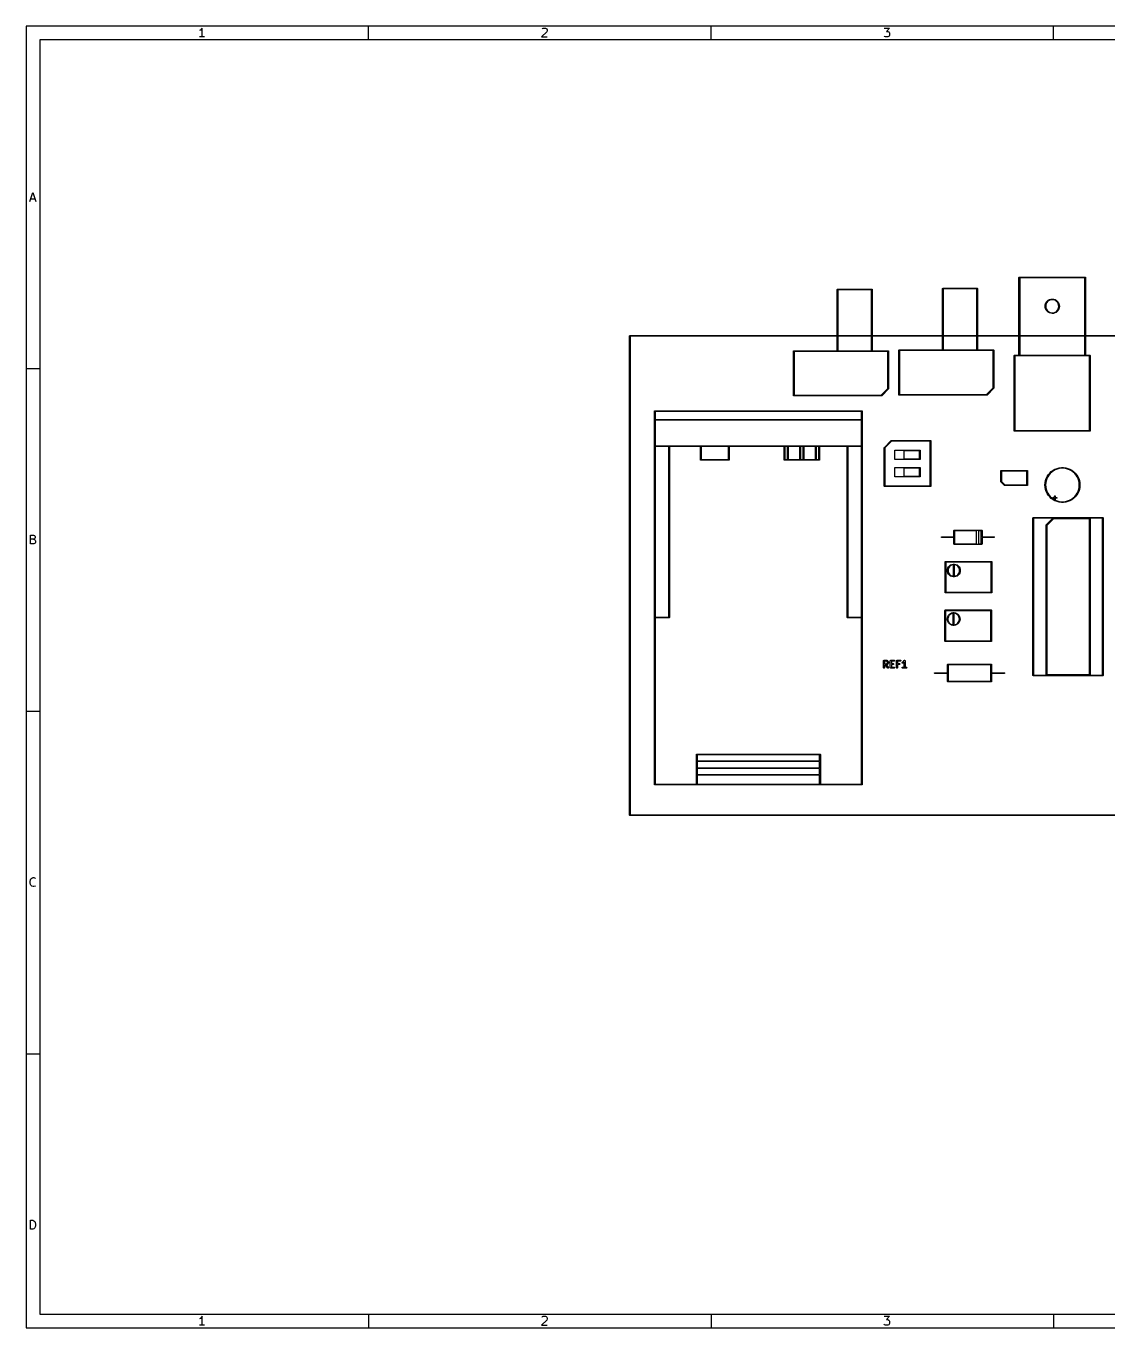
# Model space of a CAD drawing. Extents: x 10 to 287, y -200 to -10.
# Drawn here: x 10 to 167.9, y -200 to -10 of the extents above; entities that cross this region are included whole.
import ezdxf

# ---------------------------------------------------------------- set-up
doc = ezdxf.new("R2010")
doc.units = 0
doc.layers.add('BLACK', color=7, linetype='CONTINUOUS')

msp = doc.modelspace()

# ---------------------------------------------------------------- linework, layer by layer
at = {"layer": 'BLACK', "linetype": 'CONTINUOUS'}
for p, q in [((10, -10), (10, -200.007)), ((287.002, -10), (10, -10)), ((35.4464, -10.5976), (35.3226, -10.6595)), ((35.5702, -10.4738), (35.4464, -10.5976)), ((35.694, -10.2881), (35.5702, -10.4738)), ((35.694, -11.5881), (35.694, -10.2881)), ((60, -12), (60, -10)), ((86.0036, -10.8452), (85.2607, -11.5881)), ((85.3226, -10.4119), (85.3845, -10.35)), ((85.3845, -10.35), (85.5083, -10.2881)), ((85.5083, -10.2881), (85.8179, -10.2881)), ((85.8179, -10.2881), (85.9417, -10.35)), ((85.9417, -10.35), (86.0036, -10.4119)), ((86.0036, -10.4119), (86.0655, -10.5357)), ((86.0655, -10.6595), (86.0036, -10.8452)), ((86.0655, -10.5357), (86.0655, -10.6595)), ((110, -12), (110, -10)), ((135.261, -10.2881), (136.065, -10.2881)), ((136.065, -10.2881), (135.632, -10.7833)), ((135.632, -10.7833), (135.818, -10.7833)), ((135.818, -10.7833), (135.942, -10.8452)), ((135.942, -10.8452), (136.004, -10.9071)), ((136.004, -10.9071), (136.065, -11.031)), ((136.065, -11.3405), (136.004, -11.4643)), ((136.065, -11.031), (136.065, -11.3405)), ((160, -12), (160, -10)), ((12, -12), (12, -198.007)), ((285.002, -12), (12, -12)), ((36.0655, -11.5881), (35.3226, -11.5881)), ((85.2607, -11.5881), (86.0655, -11.5881)), ((135.323, -11.5262), (135.261, -11.4643)), ((135.446, -11.5881), (135.323, -11.5262)), ((135.818, -11.5881), (135.446, -11.5881)), ((135.942, -11.5262), (135.818, -11.5881)), ((136.004, -11.4643), (135.942, -11.5262)), ((10.5667, -35.5881), (11, -34.2881)), ((10.6905, -35.2167), (11.3095, -35.2167)), ((11, -34.2881), (11.4333, -35.5881)), ((154.95, -46.7), (154.965, -46.6646)), ((154.95, -58.05), (154.95, -46.7)), ((154.965, -46.6646), (155, -46.65)), ((155, -46.65), (164.6, -46.65)), ((155.05, -46.75), (155.05, -58.05)), ((164.55, -46.75), (155.05, -46.75)), ((164.55, -58.05), (164.55, -46.75)), ((164.6, -46.65), (164.635, -46.6646)), ((164.635, -46.6646), (164.65, -46.7)), ((164.65, -46.7), (164.65, -58.05)), ((128.42, -48.43), (128.435, -48.3946)), ((128.42, -57.38), (128.42, -48.43)), ((128.435, -48.3946), (128.47, -48.38)), ((128.47, -48.38), (133.47, -48.38)), ((128.52, -48.48), (128.52, -57.38)), ((133.42, -48.48), (128.52, -48.48)), ((133.42, -57.38), (133.42, -48.48)), ((133.47, -48.38), (133.505, -48.3946)), ((133.505, -48.3946), (133.52, -48.43)), ((133.52, -48.43), (133.52, -57.38)), ((143.8, -48.325), (143.815, -48.2896)), ((143.8, -57.275), (143.8, -48.325)), ((143.815, -48.2896), (143.85, -48.275)), ((143.85, -48.275), (148.85, -48.275)), ((143.9, -48.375), (143.9, -57.275)), ((148.8, -48.375), (143.9, -48.375)), ((148.8, -57.275), (148.8, -48.375)), ((148.85, -48.275), (148.885, -48.2896)), ((148.885, -48.2896), (148.9, -48.325)), ((148.9, -48.325), (148.9, -57.275)), ((158.75, -50.8853), (158.773, -50.6817)), ((158.75, -50.8867), (158.75, -50.8853)), ((158.767, -51.0895), (158.75, -50.8867)), ((158.824, -51.2865), (158.767, -51.0895)), ((158.773, -50.6817), (158.835, -50.4864)), ((158.917, -51.4688), (158.824, -51.2865)), ((158.835, -50.4864), (158.934, -50.3068)), ((158.866, -50.7015), (158.845, -50.8867)), ((158.845, -50.8867), (158.861, -51.0723)), ((158.861, -51.0723), (158.912, -51.2514)), ((158.923, -50.5239), (158.866, -50.7015)), ((158.912, -51.2514), (158.998, -51.4171)), ((159.012, -50.3607), (158.923, -50.5239)), ((158.934, -50.3068), (159.065, -50.1498)), ((159.132, -50.218), (159.012, -50.3607)), ((159.065, -50.1498), (159.225, -50.0214)), ((159.277, -50.1012), (159.132, -50.218)), ((159.225, -50.0214), (159.407, -49.9265)), ((159.442, -50.0149), (159.277, -50.1012)), ((159.407, -49.9265), (159.603, -49.8686)), ((159.621, -49.9623), (159.442, -50.0149)), ((159.603, -49.8686), (159.807, -49.85)), ((159.807, -49.9454), (159.621, -49.9623)), ((159.807, -49.85), (160.011, -49.8714)), ((159.992, -49.9649), (159.807, -49.9454)), ((160.17, -50.02), (159.992, -49.9649)), ((160.011, -49.8714), (160.207, -49.932)), ((160.334, -50.1086), (160.17, -50.02)), ((160.207, -49.932), (160.387, -50.0295)), ((160.477, -50.2274), (160.334, -50.1086)), ((160.387, -50.0295), (160.545, -50.1601)), ((160.595, -50.3717), (160.477, -50.2274)), ((160.545, -50.1601), (160.675, -50.3189)), ((160.58, -51.4503), (160.672, -51.2883)), ((160.683, -50.5362), (160.595, -50.3717)), ((160.672, -51.2883), (160.731, -51.1115)), ((160.675, -50.3189), (160.771, -50.4999)), ((160.736, -50.7146), (160.683, -50.5362)), ((160.731, -51.1115), (160.754, -50.9267)), ((160.755, -50.9), (160.736, -50.7146)), ((160.754, -50.9267), (160.755, -50.9)), ((160.824, -51.1326), (160.759, -51.3271)), ((160.771, -50.4999), (160.83, -50.6961)), ((160.85, -50.9293), (160.824, -51.1326)), ((160.83, -50.6961), (160.85, -50.9)), ((160.85, -50.9), (160.85, -50.9293)), ((159.045, -51.6294), (158.917, -51.4688)), ((158.998, -51.4171), (159.113, -51.5631)), ((159.201, -51.7622), (159.045, -51.6294)), ((159.113, -51.5631), (159.255, -51.6839)), ((159.38, -51.8622), (159.201, -51.7622)), ((159.255, -51.6839), (159.418, -51.7748)), ((159.575, -51.9255), (159.38, -51.8622)), ((159.418, -51.7748), (159.595, -51.8323)), ((159.778, -51.9498), (159.575, -51.9255)), ((159.595, -51.8323), (159.78, -51.8544)), ((159.982, -51.934), (159.778, -51.9498)), ((159.78, -51.8544), (159.966, -51.8401)), ((159.966, -51.8401), (160.145, -51.79)), ((160.18, -51.8789), (159.982, -51.934)), ((160.145, -51.79), (160.311, -51.706)), ((160.363, -51.7865), (160.18, -51.8789)), ((160.311, -51.706), (160.458, -51.5913)), ((160.524, -51.6604), (160.363, -51.7865)), ((160.458, -51.5913), (160.58, -51.4503)), ((160.658, -51.5053), (160.524, -51.6604)), ((160.759, -51.3271), (160.658, -51.5053)), ((98.105, -55.235), (98.1196, -55.1996)), ((98.105, -125.185), (98.105, -55.235)), ((98.1196, -55.1996), (98.155, -55.185)), ((98.155, -55.185), (177.79, -55.185)), ((98.205, -55.285), (98.205, -125.135)), ((177.74, -55.285), (98.205, -55.285)), ((122.02, -57.43), (122.035, -57.3946)), ((122.02, -63.93), (122.02, -57.43)), ((122.035, -57.3946), (122.07, -57.38)), ((122.07, -57.38), (128.42, -57.38)), ((135.82, -57.48), (122.12, -57.48)), ((122.12, -57.48), (122.12, -63.88)), ((128.52, -57.38), (133.42, -57.38)), ((133.52, -57.38), (135.87, -57.38)), ((135.82, -62.9093), (135.82, -57.48)), ((135.87, -57.38), (135.905, -57.3946)), ((135.905, -57.3946), (135.92, -57.43)), ((135.92, -57.43), (135.92, -62.93)), ((137.4, -57.325), (137.415, -57.2896)), ((137.4, -63.825), (137.4, -57.325)), ((137.415, -57.2896), (137.45, -57.275)), ((137.45, -57.275), (143.8, -57.275)), ((151.2, -57.375), (137.5, -57.375)), ((137.5, -57.375), (137.5, -63.775)), ((143.9, -57.275), (148.8, -57.275)), ((148.9, -57.275), (151.25, -57.275)), ((151.2, -62.8043), (151.2, -57.375)), ((151.25, -57.275), (151.285, -57.2896)), ((151.285, -57.2896), (151.3, -57.325)), ((151.3, -57.325), (151.3, -62.825)), ((154.25, -58.1), (154.265, -58.0646)), ((154.25, -69.1), (154.25, -58.1)), ((154.265, -58.0646), (154.3, -58.05)), ((154.3, -58.05), (154.95, -58.05)), ((165.25, -58.15), (154.35, -58.15)), ((154.35, -58.15), (154.35, -69.05)), ((155.05, -58.05), (164.55, -58.05)), ((164.65, -58.05), (165.3, -58.05)), ((165.25, -69.05), (165.25, -58.15)), ((165.3, -58.05), (165.335, -58.0646)), ((165.335, -58.0646), (165.35, -58.1)), ((165.35, -58.1), (165.35, -69.1)), ((10, -60), (12, -60)), ((122.035, -63.9654), (122.02, -63.93)), ((122.07, -63.98), (122.035, -63.9654)), ((134.87, -63.98), (122.07, -63.98)), ((122.12, -63.88), (134.849, -63.88)), ((134.849, -63.88), (135.82, -62.9093)), ((134.905, -63.9654), (134.87, -63.98)), ((135.905, -62.9654), (134.905, -63.9654)), ((135.92, -62.93), (135.905, -62.9654)), ((137.415, -63.8604), (137.4, -63.825)), ((137.45, -63.875), (137.415, -63.8604)), ((150.25, -63.875), (137.45, -63.875)), ((137.5, -63.775), (150.229, -63.775)), ((150.229, -63.775), (151.2, -62.8043)), ((150.285, -63.8604), (150.25, -63.875)), ((151.285, -62.8604), (150.285, -63.8604)), ((151.3, -62.825), (151.285, -62.8604)), ((101.75, -66.2), (101.765, -66.1646)), ((101.75, -120.7), (101.75, -66.2)), ((101.765, -66.1646), (101.8, -66.15)), ((101.8, -66.15), (132, -66.15)), ((101.85, -66.25), (101.85, -67.4)), ((131.95, -66.25), (101.85, -66.25)), ((131.95, -67.4), (131.95, -66.25)), ((132, -66.15), (132.035, -66.1646)), ((132.035, -66.1646), (132.05, -66.2)), ((132.05, -66.2), (132.05, -120.7)), ((101.85, -67.4), (131.95, -67.4)), ((101.85, -67.5), (101.85, -71.25)), ((131.95, -67.5), (101.85, -67.5)), ((131.95, -71.25), (131.95, -67.5)), ((154.265, -69.1354), (154.25, -69.1)), ((154.3, -69.15), (154.265, -69.1354)), ((165.3, -69.15), (154.3, -69.15)), ((154.35, -69.05), (165.25, -69.05)), ((165.335, -69.1354), (165.3, -69.15)), ((165.35, -69.1), (165.335, -69.1354)), ((101.85, -71.25), (131.95, -71.25)), ((101.85, -71.35), (101.85, -96.25)), ((103.85, -71.35), (101.85, -71.35)), ((103.85, -96.25), (103.85, -71.35)), ((108.45, -71.35), (103.95, -71.35)), ((103.95, -71.35), (103.95, -96.3)), ((108.45, -73.3), (108.45, -71.35)), ((108.55, -71.35), (108.55, -73.25)), ((112.55, -71.35), (108.55, -71.35)), ((112.55, -73.25), (112.55, -71.35)), ((120.65, -71.35), (112.65, -71.35)), ((112.65, -71.35), (112.65, -73.3)), ((120.65, -73.3), (120.65, -71.35)), ((120.75, -71.35), (120.75, -73.25)), ((121.15, -71.35), (120.75, -71.35)), ((121.15, -73.25), (121.15, -71.35)), ((121.25, -71.35), (121.25, -73.25)), ((122.95, -71.35), (121.25, -71.35)), ((122.95, -73.25), (122.95, -71.35)), ((123.05, -71.35), (123.05, -73.25)), ((123.45, -71.35), (123.05, -71.35)), ((123.45, -73.25), (123.45, -71.35)), ((123.55, -71.35), (123.55, -73.25)), ((125.25, -71.35), (123.55, -71.35)), ((125.25, -73.25), (125.25, -71.35)), ((125.35, -71.35), (125.35, -73.25)), ((125.75, -71.35), (125.35, -71.35)), ((125.75, -73.25), (125.75, -71.35)), ((129.85, -71.35), (125.85, -71.35)), ((125.85, -71.35), (125.85, -73.3)), ((129.85, -96.3), (129.85, -71.35)), ((129.95, -71.35), (129.95, -96.25)), ((131.95, -71.35), (129.95, -71.35)), ((131.95, -96.25), (131.95, -71.35)), ((135.285, -71.525), (135.3, -71.4896)), ((135.285, -77.165), (135.285, -71.525)), ((135.3, -71.4896), (136.3, -70.4896)), ((136.356, -70.575), (135.385, -71.5457)), ((135.385, -71.5457), (135.385, -77.115)), ((136.3, -70.4896), (136.335, -70.475)), ((136.335, -70.475), (142.035, -70.475)), ((141.985, -70.575), (136.356, -70.575)), ((136.825, -71.94), (136.84, -71.9046)), ((136.825, -73.21), (136.825, -71.94)), ((136.84, -71.9046), (136.875, -71.89)), ((136.875, -71.89), (140.495, -71.89)), ((138.132, -71.99), (138.132, -73.16)), ((140.445, -71.99), (138.132, -71.99)), ((140.445, -73.16), (140.445, -71.99)), ((140.495, -71.89), (140.53, -71.9046)), ((140.53, -71.9046), (140.545, -71.94)), ((140.545, -71.94), (140.545, -73.21)), ((141.985, -77.115), (141.985, -70.575)), ((142.035, -70.475), (142.07, -70.4896)), ((142.07, -70.4896), (142.085, -70.525)), ((142.085, -70.525), (142.085, -77.165)), ((108.465, -73.3354), (108.45, -73.3)), ((108.5, -73.35), (108.465, -73.3354)), ((112.6, -73.35), (108.5, -73.35)), ((108.55, -73.25), (112.55, -73.25)), ((112.635, -73.3354), (112.6, -73.35)), ((112.65, -73.3), (112.635, -73.3354)), ((120.665, -73.3354), (120.65, -73.3)), ((120.7, -73.35), (120.665, -73.3354)), ((125.8, -73.35), (120.7, -73.35)), ((120.75, -73.25), (121.15, -73.25)), ((121.25, -73.25), (122.95, -73.25)), ((123.05, -73.25), (123.45, -73.25)), ((123.55, -73.25), (125.25, -73.25)), ((125.35, -73.25), (125.75, -73.25)), ((125.835, -73.3354), (125.8, -73.35)), ((125.85, -73.3), (125.835, -73.3354)), ((136.84, -73.2454), (136.825, -73.21)), ((136.875, -73.26), (136.84, -73.2454)), ((140.495, -73.26), (136.875, -73.26)), ((138.132, -73.16), (140.445, -73.16)), ((140.53, -73.2454), (140.495, -73.26)), ((140.545, -73.21), (140.53, -73.2454)), ((136.825, -74.48), (136.84, -74.4446)), ((136.825, -75.75), (136.825, -74.48)), ((136.84, -75.7854), (136.825, -75.75)), ((136.84, -74.4446), (136.875, -74.43)), ((136.875, -75.8), (136.84, -75.7854)), ((136.875, -74.43), (140.495, -74.43)), ((140.495, -75.8), (136.875, -75.8)), ((138.132, -74.53), (138.132, -75.7)), ((140.445, -74.53), (138.132, -74.53)), ((138.132, -75.7), (140.445, -75.7)), ((140.445, -75.7), (140.445, -74.53)), ((140.495, -74.43), (140.53, -74.4446)), ((140.53, -75.7854), (140.495, -75.8)), ((140.53, -74.4446), (140.545, -74.48)), ((140.545, -75.75), (140.53, -75.7854)), ((140.545, -74.48), (140.545, -75.75)), ((152.28, -74.91), (152.295, -74.8746)), ((152.28, -76.485), (152.28, -74.91)), ((152.295, -74.8746), (152.33, -74.86)), ((152.33, -74.86), (156.14, -74.86)), ((152.38, -74.96), (152.38, -76.4643)), ((156.09, -74.96), (152.38, -74.96)), ((156.09, -76.96), (156.09, -74.96)), ((156.14, -74.86), (156.175, -74.8746)), ((156.175, -74.8746), (156.19, -74.91)), ((156.19, -74.91), (156.19, -77.01)), ((158.919, -76.0433), (159.055, -75.7535)), ((159.139, -75.7994), (159.008, -76.0783)), ((159.055, -75.7535), (159.227, -75.4831)), ((159.304, -75.5391), (159.139, -75.7994)), ((159.227, -75.4831), (159.431, -75.2364)), ((159.5, -75.3015), (159.304, -75.5391)), ((159.431, -75.2364), (159.665, -75.0172)), ((159.725, -75.0905), (159.5, -75.3015)), ((159.665, -75.0172), (159.924, -74.829)), ((159.975, -74.9093), (159.725, -75.0905)), ((159.924, -74.829), (160.204, -74.6747)), ((160.245, -74.7608), (159.975, -74.9093)), ((160.204, -74.6747), (160.502, -74.5568)), ((160.531, -74.6473), (160.245, -74.7608)), ((160.502, -74.5568), (160.812, -74.4772)), ((160.83, -74.5706), (160.531, -74.6473)), ((160.812, -74.4772), (161.13, -74.437)), ((161.136, -74.532), (160.83, -74.5706)), ((161.13, -74.437), (161.45, -74.437)), ((161.444, -74.532), (161.136, -74.532)), ((161.75, -74.5706), (161.444, -74.532)), ((161.45, -74.437), (161.768, -74.4772)), ((162.049, -74.6473), (161.75, -74.5706)), ((161.768, -74.4772), (162.078, -74.5568)), ((162.335, -74.7608), (162.049, -74.6473)), ((162.078, -74.5568), (162.376, -74.6747)), ((162.605, -74.9093), (162.335, -74.7608)), ((162.376, -74.6747), (162.656, -74.829)), ((162.855, -75.0905), (162.605, -74.9093)), ((162.656, -74.829), (162.915, -75.0172)), ((163.08, -75.3015), (162.855, -75.0905)), ((162.915, -75.0172), (163.149, -75.2364)), ((163.276, -75.5391), (163.08, -75.3015)), ((163.149, -75.2364), (163.353, -75.4831)), ((163.441, -75.7994), (163.276, -75.5391)), ((163.353, -75.4831), (163.525, -75.7535)), ((163.572, -76.0783), (163.441, -75.7994)), ((163.525, -75.7535), (163.661, -76.0433)), ((135.3, -77.2004), (135.285, -77.165)), ((135.335, -77.215), (135.3, -77.2004)), ((142.035, -77.215), (135.335, -77.215)), ((135.385, -77.115), (141.985, -77.115)), ((142.07, -77.2004), (142.035, -77.215)), ((142.085, -77.165), (142.07, -77.2004)), ((152.295, -76.5204), (152.28, -76.485)), ((152.82, -77.0454), (152.295, -76.5204)), ((152.38, -76.4643), (152.876, -76.96)), ((152.855, -77.06), (152.82, -77.0454)), ((156.14, -77.06), (152.855, -77.06)), ((152.876, -76.96), (156.09, -76.96)), ((156.175, -77.0454), (156.14, -77.06)), ((156.19, -77.01), (156.175, -77.0454)), ((158.74, -76.982), (158.76, -76.6624)), ((158.76, -77.3016), (158.74, -76.982)), ((158.76, -76.6624), (158.82, -76.3478)), ((158.82, -77.6162), (158.76, -77.3016)), ((158.82, -76.3478), (158.919, -76.0433)), ((158.919, -77.9207), (158.82, -77.6162)), ((158.855, -76.6743), (158.835, -76.982)), ((158.835, -76.982), (158.855, -77.2897)), ((158.912, -76.3715), (158.855, -76.6743)), ((158.855, -77.2897), (158.912, -77.5925)), ((159.008, -76.0783), (158.912, -76.3715)), ((158.912, -77.5925), (159.008, -77.8857)), ((159.008, -77.8857), (159.139, -78.1646)), ((163.441, -78.1646), (163.572, -77.8857)), ((163.668, -76.3715), (163.572, -76.0783)), ((163.572, -77.8857), (163.668, -77.5925)), ((163.661, -76.0433), (163.76, -76.3478)), ((163.76, -77.6162), (163.661, -77.9207)), ((163.725, -76.6743), (163.668, -76.3715)), ((163.668, -77.5925), (163.725, -77.2897)), ((163.745, -76.982), (163.725, -76.6743)), ((163.725, -77.2897), (163.745, -76.982)), ((163.76, -76.3478), (163.82, -76.6624)), ((163.82, -77.3016), (163.76, -77.6162)), ((163.82, -76.6624), (163.84, -76.982)), ((163.84, -76.982), (163.82, -77.3016)), ((159.055, -78.2105), (158.919, -77.9207)), ((159.227, -78.4809), (159.055, -78.2105)), ((159.139, -78.1646), (159.304, -78.4249)), ((159.431, -78.7276), (159.227, -78.4809)), ((159.304, -78.4249), (159.5, -78.6625)), ((159.665, -78.9468), (159.431, -78.7276)), ((159.5, -78.6625), (159.725, -78.8735)), ((159.924, -79.135), (159.665, -78.9468)), ((159.725, -78.8735), (159.975, -79.0547)), ((159.903, -78.8656), (159.917, -78.8302)), ((159.917, -78.901), (159.903, -78.8656)), ((159.917, -78.8302), (159.952, -78.8156)), ((159.952, -78.9156), (159.917, -78.901)), ((160.204, -79.2893), (159.924, -79.135)), ((159.952, -78.8156), (160.153, -78.8156)), ((160.153, -78.9156), (159.952, -78.9156)), ((159.975, -79.0547), (160.245, -79.2032)), ((160.153, -78.6156), (160.167, -78.5802)), ((160.153, -78.8156), (160.153, -78.6156)), ((160.153, -79.1156), (160.153, -78.9156)), ((160.167, -79.151), (160.153, -79.1156)), ((160.167, -78.5802), (160.202, -78.5656)), ((160.202, -79.1656), (160.167, -79.151)), ((160.202, -78.5656), (160.238, -78.5802)), ((160.238, -79.151), (160.202, -79.1656)), ((160.502, -79.4072), (160.204, -79.2893)), ((160.238, -78.5802), (160.252, -78.6156)), ((160.252, -79.1156), (160.238, -79.151)), ((160.245, -79.2032), (160.531, -79.3167)), ((160.252, -78.6156), (160.252, -78.8156)), ((160.252, -78.8156), (160.452, -78.8156)), ((160.452, -78.9156), (160.252, -78.9156)), ((160.252, -78.9156), (160.252, -79.1156)), ((160.452, -78.8156), (160.488, -78.8302)), ((160.488, -78.901), (160.452, -78.9156)), ((160.488, -78.8302), (160.502, -78.8656)), ((160.502, -78.8656), (160.488, -78.901)), ((160.812, -79.4868), (160.502, -79.4072)), ((160.531, -79.3167), (160.83, -79.3934)), ((161.13, -79.527), (160.812, -79.4868)), ((160.83, -79.3934), (161.136, -79.432)), ((161.45, -79.527), (161.13, -79.527)), ((161.136, -79.432), (161.444, -79.432)), ((161.444, -79.432), (161.75, -79.3934)), ((161.768, -79.4868), (161.45, -79.527)), ((161.75, -79.3934), (162.049, -79.3167)), ((162.078, -79.4072), (161.768, -79.4868)), ((162.049, -79.3167), (162.335, -79.2032)), ((162.376, -79.2893), (162.078, -79.4072)), ((162.335, -79.2032), (162.605, -79.0547)), ((162.656, -79.135), (162.376, -79.2893)), ((162.605, -79.0547), (162.855, -78.8735)), ((162.915, -78.9468), (162.656, -79.135)), ((162.855, -78.8735), (163.08, -78.6625)), ((163.149, -78.7276), (162.915, -78.9468)), ((163.08, -78.6625), (163.276, -78.4249)), ((163.353, -78.4809), (163.149, -78.7276)), ((163.276, -78.4249), (163.441, -78.1646)), ((163.525, -78.2105), (163.353, -78.4809)), ((163.661, -77.9207), (163.525, -78.2105)), ((145.45, -83.6), (145.465, -83.5646)), ((145.45, -84.55), (145.45, -83.6)), ((145.465, -83.5646), (145.5, -83.55)), ((145.5, -83.55), (149.5, -83.55)), ((149.5, -83.55), (149.535, -83.5646)), ((149.535, -83.5646), (149.55, -83.6)), ((149.55, -83.6), (149.55, -84.55)), ((156.99, -81.79), (157.005, -81.7546)), ((156.99, -104.77), (156.99, -81.79)), ((157.005, -81.7546), (157.04, -81.74)), ((157.04, -81.74), (167.2, -81.74)), ((157.09, -81.84), (157.09, -104.72)), ((159.884, -81.84), (157.09, -81.84)), ((158.895, -82.85), (158.91, -82.8146)), ((158.895, -104.71), (158.895, -82.85)), ((158.91, -82.8146), (159.884, -81.84)), ((159.966, -81.9), (158.995, -82.8707)), ((158.995, -82.8707), (158.995, -104.66)), ((165.245, -81.9), (159.966, -81.9)), ((165.245, -104.66), (165.245, -81.9)), ((165.341, -81.84), (165.345, -81.85)), ((167.15, -81.84), (165.341, -81.84)), ((165.345, -81.85), (165.345, -104.71)), ((167.15, -104.72), (167.15, -81.84)), ((167.2, -81.74), (167.235, -81.7546)), ((167.235, -81.7546), (167.25, -81.79)), ((167.25, -81.79), (167.25, -104.77)), ((10.6595, -85.5881), (10.6595, -84.2881)), ((10.6595, -84.2881), (11.0929, -84.2881)), ((11.0929, -84.9071), (10.6595, -84.9071)), ((11.0929, -84.2881), (11.2167, -84.35)), ((11.2167, -84.8452), (11.0929, -84.9071)), ((11.0929, -84.9071), (11.2786, -84.969)), ((11.2167, -84.35), (11.2786, -84.4119)), ((11.2786, -84.7833), (11.2167, -84.8452)), ((11.2786, -84.4119), (11.3405, -84.5357)), ((11.3405, -84.6595), (11.2786, -84.7833)), ((11.2786, -84.969), (11.3405, -85.031)), ((11.3405, -85.4643), (11.2786, -85.5262)), ((11.3405, -84.5357), (11.3405, -84.6595)), ((11.3405, -85.031), (11.4024, -85.1548)), ((11.4024, -85.3405), (11.3405, -85.4643)), ((11.4024, -85.1548), (11.4024, -85.3405)), ((143.64, -84.6), (143.655, -84.5646)), ((143.655, -84.6354), (143.64, -84.6)), ((143.655, -84.5646), (143.69, -84.55)), ((143.69, -84.65), (143.655, -84.6354)), ((143.69, -84.55), (145.45, -84.55)), ((145.45, -84.65), (143.69, -84.65)), ((145.45, -85.6), (145.45, -84.65)), ((145.55, -83.65), (145.55, -85.55)), ((148.75, -83.65), (145.55, -83.65)), ((148.75, -85.55), (148.75, -83.65)), ((149.05, -83.65), (149.05, -85.55)), ((149.45, -83.65), (149.05, -83.65)), ((149.45, -85.55), (149.45, -83.65)), ((149.55, -84.55), (151.31, -84.55)), ((151.31, -84.65), (149.55, -84.65)), ((149.55, -84.65), (149.55, -85.6)), ((151.31, -84.55), (151.345, -84.5646)), ((151.345, -84.6354), (151.31, -84.65)), ((151.345, -84.5646), (151.36, -84.6)), ((151.36, -84.6), (151.345, -84.6354)), ((11.1548, -85.5881), (10.6595, -85.5881)), ((11.2786, -85.5262), (11.1548, -85.5881)), ((145.465, -85.6354), (145.45, -85.6)), ((145.5, -85.65), (145.465, -85.6354)), ((149.5, -85.65), (145.5, -85.65)), ((145.55, -85.55), (148.75, -85.55)), ((149.05, -85.55), (149.45, -85.55)), ((149.535, -85.6354), (149.5, -85.65)), ((149.55, -85.6), (149.535, -85.6354)), ((144.17, -88.185), (144.185, -88.1496)), ((144.17, -92.685), (144.17, -88.185)), ((144.185, -88.1496), (144.22, -88.135)), ((144.22, -88.135), (150.93, -88.135)), ((144.27, -88.235), (144.27, -92.635)), ((150.88, -88.235), (144.27, -88.235)), ((144.5, -89.455), (144.521, -89.2596)), ((144.521, -89.2596), (144.581, -89.0727)), ((144.581, -89.0727), (144.68, -88.9025)), ((144.614, -89.2794), (144.595, -89.455)), ((144.668, -89.1115), (144.614, -89.2794)), ((144.757, -88.9585), (144.668, -89.1115)), ((144.68, -88.9025), (144.811, -88.7564)), ((144.875, -88.8273), (144.757, -88.9585)), ((144.811, -88.7564), (144.97, -88.6409)), ((145.018, -88.7235), (144.875, -88.8273)), ((144.97, -88.6409), (145.15, -88.561)), ((145.179, -88.6517), (145.018, -88.7235)), ((145.15, -88.561), (145.342, -88.5201)), ((145.352, -88.615), (145.179, -88.6517)), ((145.342, -88.5201), (145.538, -88.5201)), ((145.39, -88.615), (145.352, -88.615)), ((145.389, -90.295), (145.39, -88.615)), ((145.49, -88.615), (145.489, -90.295)), ((145.528, -88.615), (145.49, -88.615)), ((145.701, -88.6517), (145.528, -88.615)), ((145.538, -88.5201), (145.73, -88.561)), ((145.862, -88.7235), (145.701, -88.6517)), ((145.73, -88.561), (145.91, -88.6409)), ((146.005, -88.8273), (145.862, -88.7235)), ((145.91, -88.6409), (146.069, -88.7564)), ((146.123, -88.9585), (146.005, -88.8273)), ((146.069, -88.7564), (146.2, -88.9025)), ((146.212, -89.1115), (146.123, -88.9585)), ((146.2, -88.9025), (146.299, -89.0727)), ((146.266, -89.2794), (146.212, -89.1115)), ((146.285, -89.455), (146.266, -89.2794)), ((146.299, -89.0727), (146.359, -89.2596)), ((146.359, -89.2596), (146.38, -89.455)), ((150.88, -92.635), (150.88, -88.235)), ((150.93, -88.135), (150.965, -88.1496)), ((150.965, -88.1496), (150.98, -88.185)), ((150.98, -88.185), (150.98, -92.685)), ((144.521, -89.6504), (144.5, -89.455)), ((144.581, -89.8373), (144.521, -89.6504)), ((144.68, -90.0075), (144.581, -89.8373)), ((144.595, -89.455), (144.614, -89.6306)), ((144.614, -89.6306), (144.668, -89.7985)), ((144.668, -89.7985), (144.757, -89.9515)), ((144.811, -90.1536), (144.68, -90.0075)), ((144.757, -89.9515), (144.875, -90.0827)), ((144.97, -90.2691), (144.811, -90.1536)), ((144.875, -90.0827), (145.018, -90.1865)), ((145.15, -90.349), (144.97, -90.2691)), ((145.018, -90.1865), (145.179, -90.2583)), ((145.342, -90.3899), (145.15, -90.349)), ((145.179, -90.2583), (145.352, -90.295)), ((145.538, -90.3899), (145.342, -90.3899)), ((145.352, -90.295), (145.389, -90.295)), ((145.489, -90.295), (145.528, -90.295)), ((145.528, -90.295), (145.701, -90.2583)), ((145.73, -90.349), (145.538, -90.3899)), ((145.701, -90.2583), (145.862, -90.1865)), ((145.91, -90.2691), (145.73, -90.349)), ((145.862, -90.1865), (146.005, -90.0827)), ((146.069, -90.1536), (145.91, -90.2691)), ((146.005, -90.0827), (146.123, -89.9515)), ((146.2, -90.0075), (146.069, -90.1536)), ((146.123, -89.9515), (146.212, -89.7985)), ((146.299, -89.8373), (146.2, -90.0075)), ((146.212, -89.7985), (146.266, -89.6306)), ((146.266, -89.6306), (146.285, -89.455)), ((146.359, -89.6504), (146.299, -89.8373)), ((146.38, -89.455), (146.359, -89.6504)), ((144.185, -92.7204), (144.17, -92.685)), ((144.22, -92.735), (144.185, -92.7204)), ((150.93, -92.735), (144.22, -92.735)), ((144.27, -92.635), (150.88, -92.635)), ((150.965, -92.7204), (150.93, -92.735)), ((150.98, -92.685), (150.965, -92.7204)), ((101.85, -96.25), (103.85, -96.25)), ((103.9, -96.35), (101.85, -96.35)), ((101.85, -96.35), (101.85, -120.65)), ((103.935, -96.3354), (103.9, -96.35)), ((103.95, -96.3), (103.935, -96.3354)), ((129.865, -96.3354), (129.85, -96.3)), ((129.9, -96.35), (129.865, -96.3354)), ((131.95, -96.35), (129.9, -96.35)), ((129.95, -96.25), (131.95, -96.25)), ((131.95, -120.65), (131.95, -96.35)), ((144.14, -95.275), (144.155, -95.2396)), ((144.14, -99.775), (144.14, -95.275)), ((144.155, -95.2396), (144.19, -95.225)), ((144.19, -95.225), (150.9, -95.225)), ((144.24, -95.325), (144.24, -99.725)), ((150.85, -95.325), (144.24, -95.325)), ((144.47, -96.545), (144.491, -96.3496)), ((144.491, -96.7404), (144.47, -96.545)), ((144.491, -96.3496), (144.551, -96.1627)), ((144.551, -96.9273), (144.491, -96.7404)), ((144.551, -96.1627), (144.65, -95.9925)), ((144.584, -96.3694), (144.565, -96.545)), ((144.565, -96.545), (144.584, -96.7206)), ((144.638, -96.2015), (144.584, -96.3694)), ((144.584, -96.7206), (144.638, -96.8885)), ((144.727, -96.0485), (144.638, -96.2015)), ((144.638, -96.8885), (144.727, -97.0415)), ((144.65, -95.9925), (144.781, -95.8464)), ((144.845, -95.9173), (144.727, -96.0485)), ((144.781, -95.8464), (144.94, -95.7309)), ((144.988, -95.8135), (144.845, -95.9173)), ((144.94, -95.7309), (145.12, -95.651)), ((145.149, -95.7417), (144.988, -95.8135)), ((145.12, -95.651), (145.312, -95.6101)), ((145.322, -95.705), (145.149, -95.7417)), ((145.312, -95.6101), (145.508, -95.6101)), ((145.36, -95.705), (145.322, -95.705)), ((145.359, -97.385), (145.36, -95.705)), ((145.46, -95.705), (145.459, -97.385)), ((145.498, -95.705), (145.46, -95.705)), ((145.671, -95.7417), (145.498, -95.705)), ((145.508, -95.6101), (145.7, -95.651)), ((145.832, -95.8135), (145.671, -95.7417)), ((145.7, -95.651), (145.88, -95.7309)), ((145.975, -95.9173), (145.832, -95.8135)), ((145.88, -95.7309), (146.039, -95.8464)), ((146.093, -96.0485), (145.975, -95.9173)), ((146.039, -95.8464), (146.17, -95.9925)), ((146.182, -96.2015), (146.093, -96.0485)), ((146.093, -97.0415), (146.182, -96.8885)), ((146.17, -95.9925), (146.269, -96.1627)), ((146.236, -96.3694), (146.182, -96.2015)), ((146.182, -96.8885), (146.236, -96.7206)), ((146.255, -96.545), (146.236, -96.3694)), ((146.236, -96.7206), (146.255, -96.545)), ((146.269, -96.1627), (146.329, -96.3496)), ((146.329, -96.7404), (146.269, -96.9273)), ((146.329, -96.3496), (146.35, -96.545)), ((146.35, -96.545), (146.329, -96.7404)), ((150.85, -99.725), (150.85, -95.325)), ((150.9, -95.225), (150.935, -95.2396)), ((150.935, -95.2396), (150.95, -95.275)), ((150.95, -95.275), (150.95, -99.775)), ((144.65, -97.0975), (144.551, -96.9273)), ((144.781, -97.2436), (144.65, -97.0975)), ((144.727, -97.0415), (144.845, -97.1727)), ((144.94, -97.3591), (144.781, -97.2436)), ((144.845, -97.1727), (144.988, -97.2765)), ((145.12, -97.439), (144.94, -97.3591)), ((144.988, -97.2765), (145.149, -97.3483)), ((145.312, -97.4799), (145.12, -97.439)), ((145.149, -97.3483), (145.322, -97.385)), ((145.508, -97.4799), (145.312, -97.4799)), ((145.322, -97.385), (145.359, -97.385)), ((145.459, -97.385), (145.498, -97.385)), ((145.498, -97.385), (145.671, -97.3483)), ((145.7, -97.439), (145.508, -97.4799)), ((145.671, -97.3483), (145.832, -97.2765)), ((145.88, -97.3591), (145.7, -97.439)), ((145.832, -97.2765), (145.975, -97.1727)), ((146.039, -97.2436), (145.88, -97.3591)), ((145.975, -97.1727), (146.093, -97.0415)), ((146.17, -97.0975), (146.039, -97.2436)), ((146.269, -96.9273), (146.17, -97.0975)), ((144.155, -99.8104), (144.14, -99.775)), ((144.19, -99.825), (144.155, -99.8104)), ((150.9, -99.825), (144.19, -99.825)), ((144.24, -99.725), (150.85, -99.725)), ((150.935, -99.8104), (150.9, -99.825)), ((150.95, -99.775), (150.935, -99.8104)), ((135.17, -102.607), (135.183, -102.592)), ((135.183, -102.592), (135.193, -102.575)), ((135.193, -102.575), (135.199, -102.573)), ((135.199, -102.573), (135.203, -102.567)), ((135.203, -102.567), (135.223, -102.564)), ((135.223, -102.564), (135.241, -102.557)), ((135.241, -102.557), (135.622, -102.557)), ((135.622, -102.557), (135.648, -102.562)), ((135.648, -102.562), (135.651, -102.565)), ((135.651, -102.565), (135.655, -102.565)), ((135.655, -102.565), (135.751, -102.613)), ((136.17, -102.607), (136.183, -102.592)), ((136.183, -102.592), (136.193, -102.575)), ((136.193, -102.575), (136.199, -102.573)), ((136.199, -102.573), (136.203, -102.567)), ((136.203, -102.567), (136.223, -102.564)), ((136.223, -102.564), (136.241, -102.557)), ((136.241, -102.557), (136.717, -102.557)), ((136.717, -102.557), (136.743, -102.562)), ((136.743, -102.562), (136.782, -102.595)), ((136.782, -102.595), (136.791, -102.645)), ((137.075, -102.607), (137.088, -102.592)), ((137.088, -102.592), (137.098, -102.575)), ((137.098, -102.575), (137.104, -102.573)), ((137.104, -102.573), (137.108, -102.567)), ((137.108, -102.567), (137.127, -102.564)), ((137.127, -102.564), (137.146, -102.557)), ((137.146, -102.557), (137.622, -102.557)), ((137.622, -102.557), (137.648, -102.562)), ((137.648, -102.562), (137.687, -102.595)), ((137.687, -102.595), (137.696, -102.645)), ((138.087, -102.727), (138.179, -102.591)), ((138.179, -102.591), (138.197, -102.572)), ((138.197, -102.572), (138.201, -102.571)), ((138.201, -102.571), (138.203, -102.567)), ((138.203, -102.567), (138.225, -102.564)), ((138.225, -102.564), (138.246, -102.558)), ((138.246, -102.558), (138.25, -102.559)), ((138.25, -102.559), (138.254, -102.559)), ((138.254, -102.559), (138.273, -102.569)), ((138.273, -102.569), (138.293, -102.578)), ((138.293, -102.578), (138.295, -102.582)), ((138.295, -102.582), (138.298, -102.584)), ((138.298, -102.584), (138.306, -102.605)), ((135.166, -102.632), (135.168, -102.623)), ((135.166, -103.632), (135.166, -102.632)), ((135.183, -103.681), (135.166, -103.632)), ((135.167, -102.619), (135.169, -102.616)), ((135.168, -102.623), (135.167, -102.619)), ((135.169, -102.616), (135.17, -102.607)), ((135.228, -103.706), (135.183, -103.681)), ((135.278, -103.697), (135.228, -103.706)), ((135.311, -103.658), (135.278, -103.697)), ((135.316, -103.632), (135.311, -103.658)), ((135.316, -102.707), (135.316, -103.081)), ((135.604, -102.707), (135.316, -102.707)), ((135.316, -103.081), (135.604, -103.081)), ((135.44, -103.231), (135.316, -103.231)), ((135.316, -103.231), (135.316, -103.632)), ((135.751, -103.675), (135.44, -103.231)), ((135.673, -102.742), (135.604, -102.707)), ((135.604, -103.081), (135.673, -103.047)), ((135.626, -103.23), (135.623, -103.231)), ((135.623, -103.231), (135.874, -103.589)), ((135.63, -103.231), (135.626, -103.23)), ((135.655, -103.223), (135.63, -103.231)), ((135.751, -103.176), (135.655, -103.223)), ((135.703, -102.772), (135.673, -102.742)), ((135.673, -103.047), (135.703, -103.017)), ((135.737, -102.841), (135.703, -102.772)), ((135.703, -103.017), (135.737, -102.948)), ((135.737, -102.948), (135.737, -102.841)), ((135.751, -102.613), (135.769, -102.626)), ((135.752, -103.174), (135.751, -103.176)), ((135.793, -103.705), (135.751, -103.675)), ((135.77, -103.162), (135.752, -103.174)), ((135.769, -102.626), (135.77, -102.627)), ((135.77, -102.627), (135.818, -102.675)), ((135.818, -103.114), (135.77, -103.162)), ((135.844, -103.7), (135.793, -103.705)), ((135.818, -102.675), (135.831, -102.693)), ((135.832, -103.094), (135.818, -103.113)), ((135.818, -103.113), (135.818, -103.114)), ((135.831, -102.693), (135.832, -102.694)), ((135.832, -102.694), (135.879, -102.789)), ((135.879, -102.999), (135.832, -103.094)), ((135.88, -103.664), (135.844, -103.7)), ((135.874, -103.589), (135.885, -103.613)), ((135.879, -102.789), (135.887, -102.814)), ((135.88, -102.995), (135.879, -102.999)), ((135.883, -102.991), (135.88, -102.995)), ((135.885, -103.613), (135.88, -103.664)), ((135.887, -102.966), (135.883, -102.991)), ((135.887, -102.814), (135.886, -102.819)), ((135.886, -102.819), (135.887, -102.823)), ((135.887, -102.823), (135.887, -102.966)), ((136.166, -102.632), (136.168, -102.623)), ((136.166, -103.632), (136.166, -102.632)), ((136.173, -103.651), (136.166, -103.632)), ((136.167, -102.619), (136.169, -102.616)), ((136.168, -102.623), (136.167, -102.619)), ((136.169, -102.616), (136.17, -102.607)), ((136.176, -103.67), (136.173, -103.651)), ((136.181, -103.674), (136.176, -103.67)), ((136.183, -103.681), (136.181, -103.674)), ((136.2, -103.69), (136.183, -103.681)), ((136.215, -103.703), (136.2, -103.69)), ((136.225, -103.705), (136.215, -103.703)), ((136.228, -103.706), (136.225, -103.705)), ((136.231, -103.706), (136.228, -103.706)), ((136.241, -103.707), (136.231, -103.706)), ((136.717, -103.707), (136.241, -103.707)), ((136.717, -102.707), (136.316, -102.707)), ((136.316, -102.707), (136.316, -103.034)), ((136.316, -103.034), (136.574, -103.034)), ((136.574, -103.184), (136.316, -103.184)), ((136.316, -103.184), (136.316, -103.557)), ((136.316, -103.557), (136.717, -103.557)), ((136.574, -103.034), (136.6, -103.038)), ((136.622, -103.166), (136.574, -103.184)), ((136.6, -103.038), (136.639, -103.071)), ((136.648, -103.122), (136.622, -103.166)), ((136.639, -103.071), (136.648, -103.122)), ((136.765, -102.69), (136.717, -102.707)), ((136.717, -103.557), (136.743, -103.562)), ((136.765, -103.69), (136.717, -103.707)), ((136.743, -103.562), (136.782, -103.595)), ((136.791, -102.645), (136.765, -102.69)), ((136.791, -103.645), (136.765, -103.69)), ((136.782, -103.595), (136.791, -103.645)), ((137.071, -102.632), (137.072, -102.623)), ((137.071, -103.632), (137.071, -102.632)), ((137.088, -103.681), (137.071, -103.632)), ((137.072, -102.619), (137.074, -102.616)), ((137.072, -102.623), (137.072, -102.619)), ((137.074, -102.616), (137.075, -102.607)), ((137.133, -103.706), (137.088, -103.681)), ((137.183, -103.697), (137.133, -103.706)), ((137.216, -103.658), (137.183, -103.697)), ((137.221, -103.632), (137.216, -103.658)), ((137.622, -102.707), (137.221, -102.707)), ((137.221, -102.707), (137.221, -103.034)), ((137.221, -103.034), (137.479, -103.034)), ((137.479, -103.184), (137.221, -103.184)), ((137.221, -103.184), (137.221, -103.632)), ((137.479, -103.034), (137.505, -103.038)), ((137.527, -103.166), (137.479, -103.184)), ((137.505, -103.038), (137.544, -103.071)), ((137.553, -103.122), (137.527, -103.166)), ((137.544, -103.071), (137.553, -103.122)), ((137.67, -102.69), (137.622, -102.707)), ((137.696, -102.645), (137.67, -102.69)), ((137.881, -103.619), (137.907, -103.575)), ((137.89, -103.67), (137.881, -103.619)), ((137.883, -102.939), (137.886, -102.888)), ((137.914, -102.981), (137.883, -102.939)), ((137.886, -102.888), (137.922, -102.851)), ((137.93, -103.703), (137.89, -103.67)), ((137.907, -103.575), (137.955, -103.557)), ((137.964, -102.993), (137.914, -102.981)), ((137.922, -102.851), (138.006, -102.809)), ((137.955, -103.707), (137.93, -103.703)), ((137.955, -103.557), (138.166, -103.557)), ((138.527, -103.707), (137.955, -103.707)), ((137.989, -102.985), (137.964, -102.993)), ((138.084, -102.938), (137.989, -102.985)), ((138.006, -102.809), (138.087, -102.727)), ((138.085, -102.936), (138.084, -102.938)), ((138.104, -102.924), (138.085, -102.936)), ((138.166, -102.861), (138.104, -102.924)), ((138.166, -103.557), (138.166, -102.861)), ((138.306, -102.605), (138.315, -102.624)), ((138.315, -102.624), (138.314, -102.628)), ((138.314, -102.628), (138.316, -102.632)), ((138.316, -102.632), (138.316, -103.557)), ((138.316, -103.557), (138.527, -103.557)), ((138.527, -103.557), (138.552, -103.562)), ((138.575, -103.69), (138.527, -103.707)), ((138.552, -103.562), (138.592, -103.595)), ((138.601, -103.645), (138.575, -103.69)), ((138.592, -103.595), (138.601, -103.645)), ((142.6, -104.43), (142.615, -104.395)), ((142.615, -104.465), (142.6, -104.43)), ((142.615, -104.395), (142.65, -104.38)), ((142.65, -104.48), (142.615, -104.465)), ((142.65, -104.38), (144.53, -104.38)), ((144.53, -104.48), (142.65, -104.48)), ((144.53, -103.18), (144.545, -103.145)), ((144.53, -104.38), (144.53, -103.18)), ((144.53, -105.68), (144.53, -104.48)), ((144.545, -103.145), (144.58, -103.13)), ((144.58, -103.13), (150.88, -103.13)), ((144.63, -103.23), (144.63, -105.63)), ((150.83, -103.23), (144.63, -103.23)), ((150.83, -105.63), (150.83, -103.23)), ((150.88, -103.13), (150.915, -103.145)), ((150.915, -103.145), (150.93, -103.18)), ((150.93, -103.18), (150.93, -104.38)), ((150.93, -104.38), (152.81, -104.38)), ((152.81, -104.48), (150.93, -104.48)), ((150.93, -104.48), (150.93, -105.68)), ((152.81, -104.38), (152.845, -104.395)), ((152.845, -104.465), (152.81, -104.48)), ((152.845, -104.395), (152.86, -104.43)), ((152.86, -104.43), (152.845, -104.465)), ((144.545, -105.715), (144.53, -105.68)), ((144.58, -105.73), (144.545, -105.715)), ((150.88, -105.73), (144.58, -105.73)), ((144.63, -105.63), (150.83, -105.63)), ((150.915, -105.715), (150.88, -105.73)), ((150.93, -105.68), (150.915, -105.715)), ((157.005, -104.805), (156.99, -104.77)), ((157.04, -104.82), (157.005, -104.805)), ((167.2, -104.82), (157.04, -104.82)), ((157.09, -104.72), (158.899, -104.72)), ((158.899, -104.72), (158.895, -104.71)), ((158.995, -104.66), (165.245, -104.66)), ((165.345, -104.71), (165.341, -104.72)), ((165.341, -104.72), (167.15, -104.72)), ((167.235, -104.805), (167.2, -104.82)), ((167.25, -104.77), (167.235, -104.805)), ((10, -110), (12, -110)), ((107.85, -116.3), (107.865, -116.265)), ((107.85, -120.65), (107.85, -116.3)), ((107.865, -116.265), (107.9, -116.25)), ((107.9, -116.25), (125.9, -116.25)), ((107.95, -116.35), (107.95, -117.25)), ((125.85, -116.35), (107.95, -116.35)), ((107.95, -117.25), (125.85, -117.25)), ((107.95, -117.35), (107.95, -118.25)), ((125.85, -117.35), (107.95, -117.35)), ((125.85, -117.25), (125.85, -116.35)), ((125.85, -118.25), (125.85, -117.35)), ((125.9, -116.25), (125.935, -116.265)), ((125.935, -116.265), (125.95, -116.3)), ((125.95, -116.3), (125.95, -120.65)), ((107.95, -118.25), (125.85, -118.25)), ((107.95, -118.35), (107.95, -119.25)), ((125.85, -118.35), (107.95, -118.35)), ((107.95, -119.25), (125.85, -119.25)), ((107.95, -119.35), (107.95, -120.65)), ((125.85, -119.35), (107.95, -119.35)), ((125.85, -119.25), (125.85, -118.35)), ((125.85, -120.65), (125.85, -119.35)), ((101.765, -120.735), (101.75, -120.7)), ((101.8, -120.75), (101.765, -120.735)), ((132, -120.75), (101.8, -120.75)), ((101.85, -120.65), (107.85, -120.65)), ((107.95, -120.65), (125.85, -120.65)), ((125.95, -120.65), (131.95, -120.65)), ((132.035, -120.735), (132, -120.75)), ((132.05, -120.7), (132.035, -120.735)), ((98.1196, -125.22), (98.105, -125.185)), ((98.155, -125.235), (98.1196, -125.22)), ((177.79, -125.235), (98.155, -125.235)), ((98.205, -125.135), (177.74, -125.135)), ((10.5976, -134.845), (10.6595, -134.598)), ((10.5976, -135.031), (10.5976, -134.845)), ((10.6595, -134.598), (10.7214, -134.474)), ((10.7214, -134.474), (10.8452, -134.35)), ((10.8452, -134.35), (11.031, -134.288)), ((11.031, -134.288), (11.1548, -134.288)), ((11.1548, -134.288), (11.3405, -134.35)), ((11.3405, -134.35), (11.4024, -134.412)), ((10.6595, -135.279), (10.5976, -135.031)), ((10.7214, -135.402), (10.6595, -135.279)), ((10.8452, -135.526), (10.7214, -135.402)), ((11.031, -135.588), (10.8452, -135.526)), ((11.1548, -135.588), (11.031, -135.588)), ((11.3405, -135.526), (11.1548, -135.588)), ((11.4024, -135.464), (11.3405, -135.526)), ((10, -160), (12, -160)), ((10.6595, -185.588), (10.6595, -184.288)), ((10.6595, -184.288), (10.969, -184.288)), ((10.969, -184.288), (11.1548, -184.35)), ((10.969, -185.588), (10.6595, -185.588)), ((11.1548, -185.526), (10.969, -185.588)), ((11.1548, -184.35), (11.2786, -184.474)), ((11.2786, -185.402), (11.1548, -185.526)), ((11.2786, -184.474), (11.3405, -184.598)), ((11.3405, -185.279), (11.2786, -185.402)), ((11.3405, -184.598), (11.4024, -184.845)), ((11.4024, -185.031), (11.3405, -185.279)), ((11.4024, -184.845), (11.4024, -185.031)), ((12, -198.007), (285.002, -198.007)), ((35.4464, -198.605), (35.3226, -198.667)), ((35.5702, -198.481), (35.4464, -198.605)), ((35.694, -198.295), (35.5702, -198.481)), ((35.694, -199.595), (35.694, -198.295)), ((60, -198.007), (60, -200.007)), ((86.0036, -198.852), (85.2607, -199.595)), ((85.3226, -198.419), (85.3845, -198.357)), ((85.3845, -198.357), (85.5083, -198.295)), ((85.5083, -198.295), (85.8179, -198.295)), ((85.8179, -198.295), (85.9417, -198.357)), ((85.9417, -198.357), (86.0036, -198.419)), ((86.0036, -198.419), (86.0655, -198.543)), ((86.0655, -198.667), (86.0036, -198.852)), ((86.0655, -198.543), (86.0655, -198.667)), ((110, -198.007), (110, -200.007)), ((135.261, -198.295), (136.065, -198.295)), ((135.323, -199.533), (135.261, -199.471)), ((136.065, -198.295), (135.632, -198.791)), ((135.632, -198.791), (135.818, -198.791)), ((135.818, -198.791), (135.942, -198.852)), ((135.942, -198.852), (136.004, -198.914)), ((136.004, -199.471), (135.942, -199.533)), ((136.004, -198.914), (136.065, -199.038)), ((136.065, -199.348), (136.004, -199.471)), ((136.065, -199.038), (136.065, -199.348)), ((160, -198.007), (160, -200.007)), ((10, -200.007), (287.002, -200.007)), ((36.0655, -199.595), (35.3226, -199.595)), ((85.2607, -199.595), (86.0655, -199.595)), ((135.446, -199.595), (135.323, -199.533)), ((135.818, -199.595), (135.446, -199.595)), ((135.942, -199.533), (135.818, -199.595))]:
    msp.add_line(p, q, dxfattribs=at)

doc.saveas('drawing.dxf')
